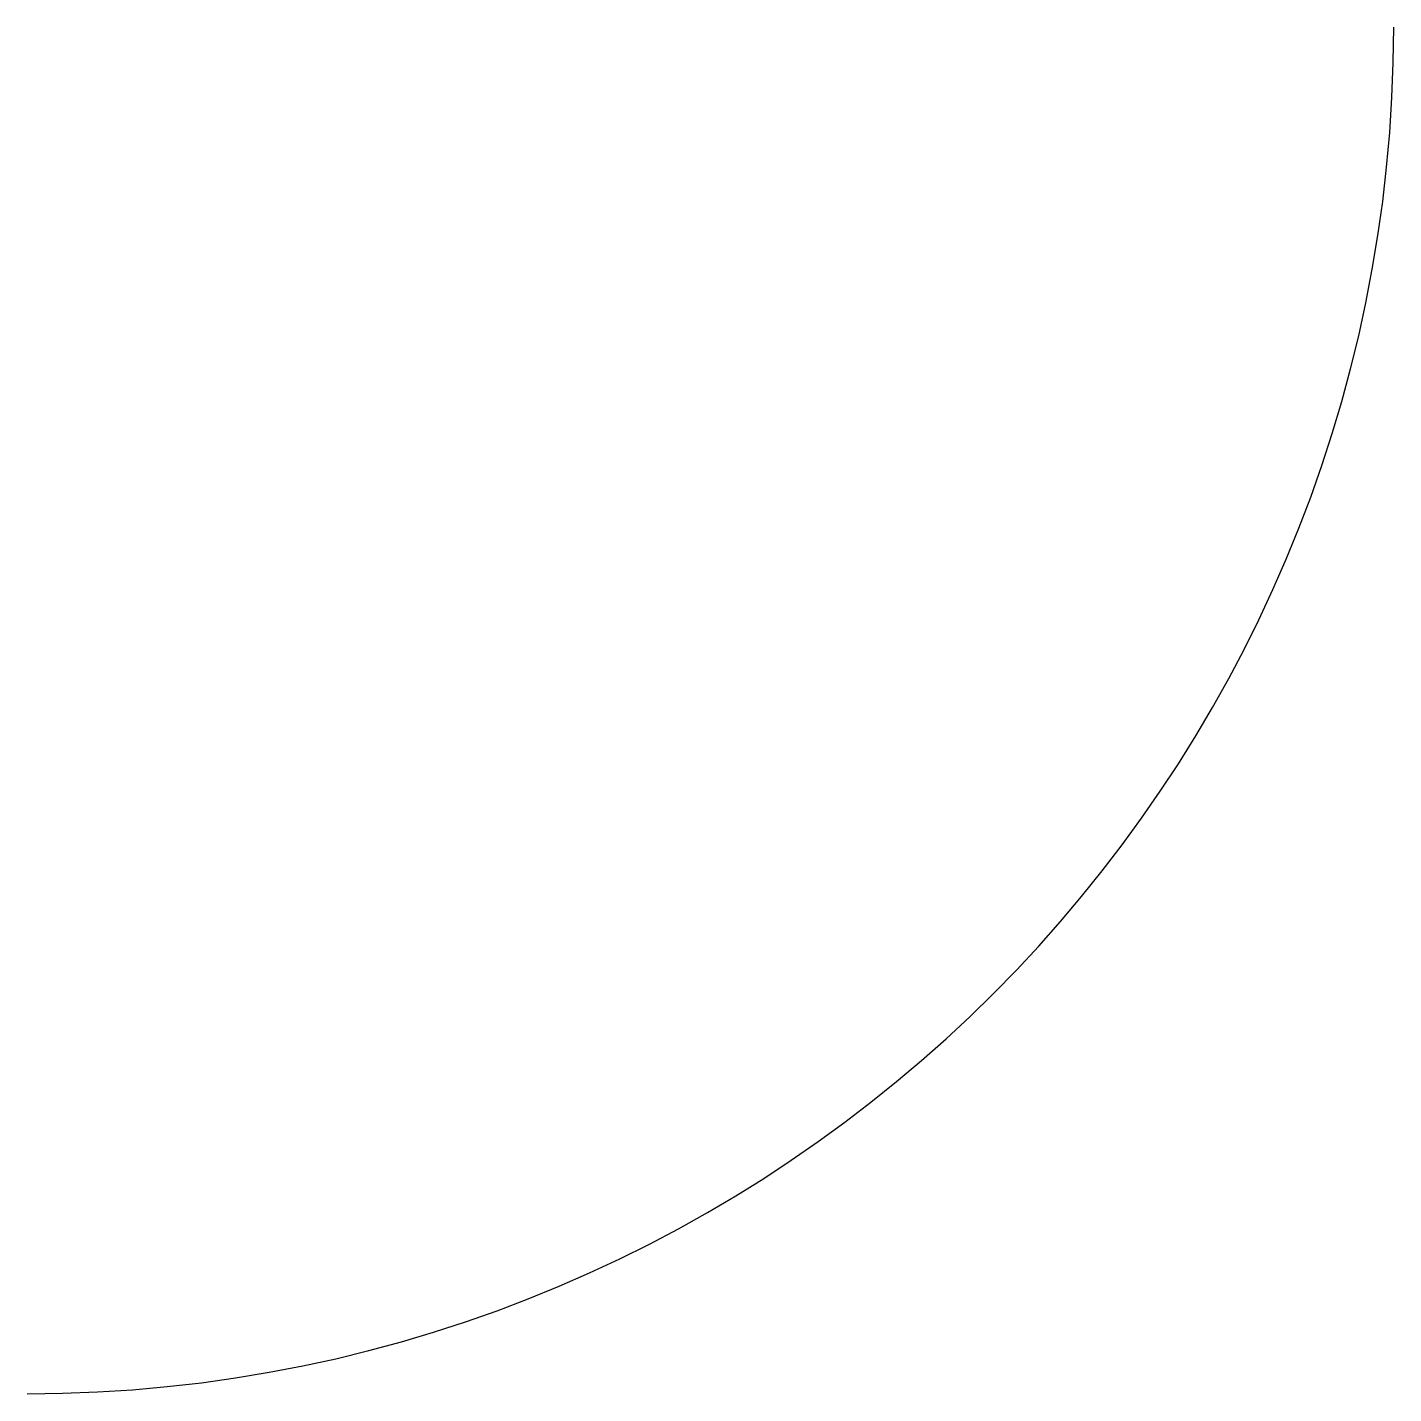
# Paper-space layout 'Layout1' of a CAD drawing. Extents: x 5 to 6, y 4 to 5.
import ezdxf

# ---------------------------------------------------------------- set-up
doc = ezdxf.new("R2010")
doc.units = 0
doc.layers.get('0').update_dxf_attribs({"linetype": 'CONTINUOUS'})

psp = doc.layouts.get("Layout1")

# ---------------------------------------------------------------- linework, layer by layer
at = {"color": 0}
psp.add_arc((5, 5), 1, 270, 0, dxfattribs=at)

doc.saveas('drawing.dxf')
